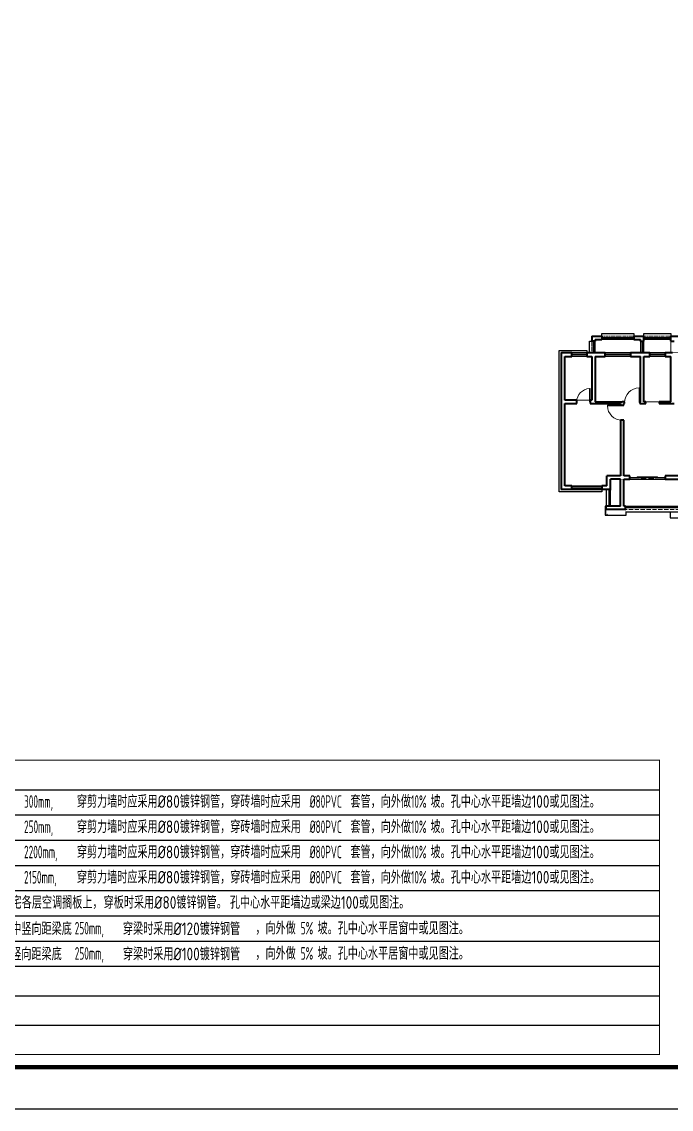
# Model space of a CAD drawing. Extents: x -518115 to 389031, y -231062 to 1628073.
# Drawn here: x 38405 to 53854, y 642457 to 668320 of the extents above; entities that cross this region are included whole.
import ezdxf

# ---------------------------------------------------------------- set-up
doc = ezdxf.new("R2010")
doc.units = 0
doc.header["$LTSCALE"] = 1000
doc.header["$MEASUREMENT"] = 0
doc.linetypes.add('DASH', pattern=[0.35, 0.25, -0.1])
for name, color, linetype in [('C-Sheet-图框', 101, 'Continuous'), ('PUB_TEXT', 4, 'Continuous'), ('图框', 140, 'Continuous'), ('看线', 251, 'Continuous')]:
    doc.layers.add(name, color=color, linetype=linetype)
for name, color, linetype, lineweight in [('WALL', 9, 'Continuous', 40), ('WINDOW', 144, 'Continuous', 15), ('平面-栏杆', 135, 'Continuous', 15), ('平面-看线', 45, 'Continuous', 15)]:
    doc.layers.add(name, color=color, linetype=linetype, lineweight=lineweight)
doc.layers.add('yichutu', color=7, linetype='Continuous', true_color=0xffffff, plot=False)
doc.styles.add('房间名称', font='TSSDENG', dxfattribs={"width": 0.8, "bigfont": 'HZTXT'})

# ---------------------------------------------------------------- blocks, each defined once
blk = doc.blocks.new('TK')
at = {"layer": '图框'}
blk.add_lwpolyline([(465375, 548714), (549475, 548714), (549475, 489314), (465375, 489314)], close=True, dxfattribs=at)
blk.add_lwpolyline([(465375, 548714), (549475, 548714), (549475, 489314), (465375, 489314)], close=True, dxfattribs=at)
at = {"layer": '图框', "const_width": 100}
blk.add_lwpolyline([(548475, 490314), (548475, 547714), (467875, 547714), (467875, 490314)], close=True, dxfattribs=at)
blk = doc.blocks.new('A$C78D13F63')
at = {"layer": 'C-Sheet-图框', "color": 0}
for p, q in [((31504, 6600), (52060, 6600)), ((31504, 6000), (52060, 6000)), ((31504, 5400), (52060, 5400)), ((31504, 4800), (52060, 4800)), ((31504, 4200), (52060, 4200)), ((31504, 3600), (52060, 3600)), ((31504, 3600), (52060, 3600)), ((31504, 3000), (52060, 3000)), ((31504, 2400), (52060, 2400)), ((31504, 1700), (52060, 1700)), ((31504, 1000), (52060, 1000))]:
    blk.add_line(p, q, dxfattribs=at)
at = {"layer": 'C-Sheet-图框', "color": 0, "const_width": 24}
blk.add_lwpolyline([(31504, 300), (31504, 7300), (52060, 7300), (52060, 300)], close=True, dxfattribs=at)
at = {"layer": 'PUB_TEXT', "color": 2, "style": '房间名称', "width": 0.56}
for s, p in [('300mm,', (36945, 6168)), ('250mm,', (36945, 5568)), ('2200mm,', (36945, 4968)), ('2150mm,', (36945, 4368)), ('250mm,', (38151, 3156)), ('250mm,', (38151, 2556))]:
    blk.add_text(s, height=300, dxfattribs=at).set_placement(p)
at = {"layer": 'PUB_TEXT', "style": '房间名称'}
for s, width, p in [('穿剪力墙时应采用%%C80镀锌钢管，穿砖墙时应采用', 0.8, (38202, 6168)), ('%%c80PVC', 0.56, (43741, 6168)), ('套管，向外做', 0.8, (44709, 6168)), ('10%%%', 0.56, (46149, 6168)), ('坡。孔中心水平距墙边100或见图注。', 0.8, (46613, 6168)), ('穿剪力墙时应采用%%C80镀锌钢管，穿砖墙时应采用', 0.8, (38202, 5568)), ('%%c80PVC', 0.56, (43741, 5568)), ('套管，向外做', 0.8, (44709, 5568)), ('10%%%', 0.56, (46149, 5568)), ('坡。孔中心水平距墙边100或见图注。', 0.8, (46613, 5568)), ('穿剪力墙时应采用%%C80镀锌钢管，穿砖墙时应采用', 0.8, (38202, 4968)), ('%%c80PVC', 0.56, (43741, 4968)), ('套管，向外做', 0.8, (44709, 4968)), ('10%%%', 0.56, (46149, 4968)), ('坡。孔中心水平距墙边100或见图注。', 0.8, (46613, 4968)), ('穿剪力墙时应采用%%C80镀锌钢管，穿砖墙时应采用', 0.8, (38202, 4368)), ('%%c80PVC', 0.56, (43741, 4368)), ('套管，向外做', 0.8, (44709, 4368)), ('10%%%', 0.56, (46149, 4368)), ('坡。孔中心水平距墙边100或见图注。', 0.8, (46613, 4368)), ('空调机预留孔，孔中心中心位于住宅各层空调搁板上，', 0.8, (33052, 3768)), ('穿板时采用%%C80镀锌钢管。', 0.8, (38840, 3768)), ('孔中心水平距墙边或梁边100或见图注。', 0.8, (41841, 3768)), ('燃气壁挂炉预留排气孔，穿梁，孔中竖向距梁底', 0.8, (33042, 3142)), ('穿梁时采用%%C120镀锌钢管', 0.8, (39298, 3142)), ('，向外做', 0.8, (42448, 3156)), ('5%%%', 0.56, (43526, 3156)), ('坡。孔中心水平居窗中或见图注。', 0.8, (43927, 3156)), ('卫生间排气扇排气孔，穿梁，孔中竖向距梁底', 0.8, (33042, 2542)), ('穿梁时采用%%C100镀锌钢管', 0.8, (39298, 2542)), ('，向外做', 0.8, (42448, 2556)), ('5%%%', 0.56, (43526, 2556)), ('坡。孔中心水平居窗中或见图注。', 0.8, (43927, 2556))]:
    blk.add_text(s, height=300, dxfattribs=dict(at, width=width)).set_placement(p)
blk = doc.blocks.new('yct-841-594-84100-59399.9999999999-100-1000.0')
at = {"layer": 'yichutu', "color": 7, "true_color": 0xffffff}
blk.add_lwpolyline([(0, 0), (0, 59400), (84100, 59400), (84100, 0)], close=True, dxfattribs=at)
blk = doc.blocks.new('A$C25D815C1')
at = {"color": 30, "const_width": 8}
blk.add_lwpolyline([(2800, -10910), (2800, -11210), (2900, -11210), (2900, -11160), (3950, -11160), (3950, -10910)], dxfattribs=at)
at = {"layer": 'WALL', "color": 7}
for p, q in [((1950, -610), (2550, -610)), ((1950, -610), (1950, -910)), ((2550, -610), (2550, -810)), ((4450, -610), (5050, -610)), ((4450, -610), (4450, -810)), ((5050, -910), (5050, -610)), ((6650, -910), (6650, -610)), ((6650, -610), (7250, -610)), ((2150, -910), (1950, -910)), ((2150, -810), (2550, -810)), ((2150, -810), (2150, -910)), ((4450, -810), (4850, -810)), ((4850, -910), (4850, -810)), ((4850, -910), (5050, -910)), ((6650, -910), (6850, -910)), ((150, -4510), (150, -1610)), ((750, -1610), (150, -1610)), ((350, -4410), (350, -1810)), ((350, -1810), (750, -1810)), ((750, -1810), (750, -1610)), ((2050, -1610), (1650, -1610)), ((1650, -1610), (1650, -1810)), ((1650, -1810), (1950, -1810)), ((1950, -1810), (1950, -4410)), ((2750, -1610), (2050, -1610)), ((2150, -1810), (2150, -4510)), ((2150, -1810), (2750, -1810)), ((2750, -1810), (2750, -1610)), ((4950, -1610), (4250, -1610)), ((4250, -1610), (4250, -1810)), ((4250, -1810), (4850, -1810)), ((4850, -4510), (4850, -1810)), ((5400, -1610), (4950, -1610)), ((5050, -4510), (5050, -1810)), ((5050, -1810), (5400, -1810)), ((5400, -1810), (5400, -1610)), ((6750, -1610), (6300, -1610)), ((6300, -1610), (6300, -1810)), ((6300, -1810), (6650, -1810)), ((6650, -4510), (6650, -1810)), ((150, -9710), (150, -4510)), ((1050, -4410), (350, -4410)), ((1050, -4610), (1050, -4410)), ((1950, -4410), (1850, -4410)), ((1850, -4410), (1850, -4610)), ((2150, -4510), (3750, -4510)), ((3900, -4510), (3750, -4510)), ((3900, -4610), (3900, -4510)), ((4850, -4510), (4800, -4510)), ((4800, -4510), (4800, -4610)), ((5150, -4510), (5050, -4510)), ((5150, -4610), (5150, -4510)), ((6650, -4510), (5950, -4510)), ((5950, -4510), (5950, -4610)), ((350, -9510), (350, -4610)), ((350, -4610), (1050, -4610)), ((1850, -4610), (2050, -4610)), ((2050, -4610), (3650, -4610)), ((3650, -4610), (3650, -4710)), ((3650, -4710), (3850, -4710)), ((3850, -4710), (3850, -4610)), ((3850, -4610), (3900, -4610)), ((4800, -4610), (4950, -4610)), ((4950, -4610), (5150, -4610)), ((5950, -4610), (6850, -4610)), ((3850, -5610), (3650, -5610)), ((3650, -5610), (3650, -8910)), ((3850, -8910), (3850, -5610)), ((2850, -9510), (2850, -8910)), ((3650, -8910), (2850, -8910)), ((4200, -8910), (3850, -8910)), ((4200, -9110), (4200, -8910)), ((7100, -8910), (6300, -8910)), ((6300, -8910), (6300, -9110)), ((750, -9510), (350, -9510)), ((750, -9710), (750, -9510)), ((2850, -9510), (2550, -9510)), ((2550, -9510), (2550, -9710)), ((3050, -9710), (3050, -9110)), ((3650, -9110), (3050, -9110)), ((3650, -10710), (3650, -9110)), ((3850, -10710), (3850, -9110)), ((3850, -9110), (4200, -9110)), ((6300, -9110), (7100, -9110)), ((150, -9710), (750, -9710)), ((2550, -9710), (3050, -9710)), ((3650, -10710), (2800, -10710)), ((2800, -10910), (2800, -10710)), ((3750, -10910), (2800, -10910)), ((3950, -10910), (3750, -10910)), ((3950, -10710), (3850, -10710)), ((3950, -10910), (3950, -10710))]:
    blk.add_line(p, q, dxfattribs=at)
at = {"layer": 'WINDOW', "extrusion": (0, 0, -1)}
for p, q in [((750, -1610), (750, -1810)), ((1650, -1610), (750, -1610)), ((750, -1677), (1650, -1677)), ((750, -1744), (1650, -1744)), ((1650, -1810), (750, -1810)), ((1650, -1810), (1650, -1610)), ((5400, -1610), (5400, -1810)), ((6300, -1610), (5400, -1610)), ((5400, -1677), (6300, -1677)), ((5400, -1744), (6300, -1744)), ((6300, -1810), (5400, -1810)), ((6300, -1810), (6300, -1610)), ((3050, -9710), (2950, -9710)), ((2950, -9710), (2950, -10710)), ((2983, -10710), (2983, -9710)), ((3017, -9710), (2983, -9774)), ((3017, -9778), (2983, -9842)), ((3017, -9846), (2983, -9910)), ((3017, -9914), (2983, -9978)), ((3017, -9982), (2983, -10046)), ((3017, -10050), (2983, -10114)), ((3017, -10118), (2983, -10182)), ((3017, -10186), (2983, -10250)), ((3017, -10254), (2983, -10318)), ((3017, -10322), (2983, -10386)), ((3017, -10710), (3017, -9710)), ((3050, -9710), (3050, -10710)), ((2950, -10710), (3050, -10710)), ((3017, -10390), (2983, -10454)), ((3017, -10458), (2983, -10522)), ((3017, -10526), (2983, -10590)), ((3017, -10594), (2983, -10658)), ((3017, -10662), (2992, -10710))]:
    blk.add_line(p, q, dxfattribs=at)
at = {"layer": 'WINDOW'}
for p, q in [((2750, -1810), (2750, -1610)), ((2750, -1610), (4250, -1610)), ((4250, -1677), (2750, -1677)), ((4250, -1744), (2750, -1744)), ((2750, -1810), (4250, -1810)), ((4250, -1610), (4250, -1810)), ((1810, -3730), (1850, -3730)), ((1810, -4510), (1810, -3730)), ((1850, -4510), (1850, -3730)), ((4755, -3683), (4800, -3683)), ((4755, -4560), (4755, -3683)), ((4800, -4560), (4800, -3683)), ((1050, -4410), (1850, -4410)), ((1850, -4510), (1810, -4510)), ((5150, -4510), (5150, -4610)), ((5150, -4510, 800), (5950, -4510, 800)), ((5950, -4610), (5950, -4510)), ((2873, -4755), (2873, -4710)), ((3750, -4710), (2873, -4710)), ((3750, -4755), (2873, -4755)), ((3750, -4710), (3750, -4755)), ((4800, -4560), (4755, -4560)), ((4200, -9010), (4200, -9049)), ((4200, -9038), (4200, -9010)), ((4200, -9010), (4791, -9010)), ((4791, -9038), (4200, -9038)), ((4646, -9010), (4646, -8980)), ((4646, -8980), (5250, -8980)), ((5250, -9010), (4646, -9010)), ((4791, -9010), (4791, -9038)), ((4860, -9048), (5172, -9048)), ((5172, -9048), (5036, -9062)), ((5036, -9062), (5036, -9048)), ((5250, -8980), (5250, -9010)), ((5854, -8980), (5250, -8980)), ((5250, -9010), (5854, -9010)), ((5640, -9048), (5328, -9048)), ((5328, -9048), (5464, -9062)), ((5464, -9062), (5464, -9048)), ((5709, -9010), (5709, -9038)), ((6300, -9010), (5709, -9010)), ((5709, -9038), (6300, -9038)), ((5854, -9010), (5854, -8980)), ((6300, -9038), (6300, -9010)), ((750, -9710), (750, -9510)), ((750, -9510), (2550, -9510)), ((2550, -9577), (750, -9577)), ((2550, -9644), (750, -9644)), ((2550, -9510), (2550, -9710)), ((6300, -9110), (4200, -9110)), ((750, -9710), (2550, -9710))]:
    blk.add_line(p, q, dxfattribs=at)
for centre, radius, start, end in [((1830, -4510), 780, 91.46928, 180), ((4777, -4560), 878, 91.46928, 180), ((3750, -4733), 878, 181.46928, 270)]:
    blk.add_arc(centre, radius, start, end, dxfattribs=at)
at = {"layer": '平面-栏杆'}
for points in [[(2020, -910), (2020, -1610)], [(2080, -910), (2080, -1610)], [(4450, -680), (2550, -680)], [(4450, -740), (2550, -740)], [(4920, -910), (4920, -1610)], [(4980, -910), (4980, -1610)], [(6650, -680), (5050, -680)], [(6650, -740), (5050, -740)], [(8600, -10760), (3950, -10760)], [(8600, -10810), (3950, -10810)]]:
    blk.add_lwpolyline(points, dxfattribs=at)
at = {"layer": '平面-看线', "linetype": 'DASH', "ltscale": 0.3}
blk.add_line((1950, -1610), (1950, -910), dxfattribs=at)
at = {"layer": '平面-看线'}
for p, q in [((4850, -1610), (4850, -910)), ((6650, -1610), (6650, -910))]:
    blk.add_line(p, q, dxfattribs=at)
at = {"layer": '平面-看线', "linetype": 'DASH', "ltscale": 0.3}
for points in [[(2550, -610), (4450, -610)], [(6650, -610), (5050, -610)]]:
    blk.add_lwpolyline(points, dxfattribs=at)
at = {"layer": '平面-看线'}
for points in [[(2150, -910), (2150, -1610)], [(2550, -810), (4450, -810)], [(6650, -810), (5050, -810)], [(5050, -910), (5050, -1610)], [(8600, -10710), (3950, -10710)]]:
    blk.add_lwpolyline(points, dxfattribs=at)
at = {"layer": '平面-看线', "linetype": 'DASH'}
blk.add_lwpolyline([(8600, -10910), (3950, -10910)], dxfattribs=at)
at = {"layer": '看线', "color": 202, "ltscale": 0.5}
for points in [[(2550, -610), (2550, -460), (4450, -460), (4450, -610)], [(5050, -610), (5050, -460), (6650, -460), (6650, -610)], [(1800, -1610), (1800, -910), (1950, -910)], [(2800, -9710), (2800, -10710)], [(4000, -11060), (8600, -11060)], [(6600, -11060), (6600, -11410), (8600, -11410), (8600, -11060)]]:
    blk.add_lwpolyline(points, dxfattribs=at)
at = {"layer": '看线', "color": 201}
for points in [[(2550, -9710), (2550, -9860), (0, -9860), (0, -1460), (1650, -1460), (1650, -1610)], [(2800, -10710), (2750, -10710), (2750, -11260), (4000, -11260), (4000, -11060)]]:
    blk.add_lwpolyline(points, dxfattribs=at)
blk = doc.blocks.new('A$C0281008A')
at = {"color": 5, "linetype": 'DASH', "ltscale": 0.4, "const_width": 15}
blk.add_lwpolyline([(9800, -3176), (10936, -3176), (10936, -2936), (13464, -2936), (13464, -3416), (13764, -3416), (13764, -3656), (15836, -3656), (15836, -3416), (16136, -3416), (16136, -2936), (18664, -2936), (18664, -3176), (19856, -3176), (19856, 96), (16576, 96), (16576, 816), (15736, 816), (15736, 1544), (16240, 1544), (16240, 1480), (16480, 1480), (16480, 1800), (16416, 1800), (16416, 2360), (16480, 2360), (16480, 2680), (16440, 2680), (16440, 2720), (16160, 2720), (16160, 2680), (16120, 2680), (16120, 2656), (14040, 2656), (14040, 2680), (14000, 2680), (14000, 2720), (13720, 2720), (13720, 2680), (13680, 2680), (13680, 2360), (13744, 2360), (13744, 1640), (13680, 1640), (13680, 1360), (13864, 1360), (13864, 816), (13024, 816), (13024, 96), (6576, 96), (6576, 816), (5736, 816), (5736, 1360), (5920, 1360), (5920, 1640), (5856, 1640), (5856, 2360), (5920, 2360), (5920, 2680), (5880, 2680), (5880, 2720), (5600, 2720), (5600, 2680), (5560, 2680), (5560, 2656), (3480, 2656), (3480, 2680), (3440, 2680), (3440, 2720), (3160, 2720), (3160, 2680), (3120, 2680), (3120, 2360), (3184, 2360), (3184, 1800), (3120, 1800), (3120, 1480), (3360, 1480), (3360, 1544), (3864, 1544), (3864, 816), (3024, 816), (3024, 96), (-256, 96), (-256, -3176), (936, -3176), (936, -2936), (3464, -2936), (3464, -3416), (3764, -3416), (3764, -3656), (5836, -3656), (5836, -3416), (6136, -3416), (6136, -2936), (8664, -2936), (8664, -3176), (9800, -3176)], dxfattribs=at)

msp = doc.modelspace()

# ---------------------------------------------------------------- block references
for name, p in [('TK', (-466360.9, 153143.3)), ('A$C0281008A', (51485.2, 660362.1))]:
    msp.add_blockref(name, p)
at = {"xscale": 0.4, "yscale": 0.4, "zscale": 0.4}
msp.add_blockref('A$C25D815C1', (51185.1, 661086.3), dxfattribs=at)

# ---------------------------------------------------------------- next in the draw order: block references
msp.add_blockref('A$C78D13F63', (1514.1, 643457))

# ---------------------------------------------------------------- next in the draw order: block references
at = {"layer": 'yichutu'}
msp.add_blockref('yct-841-594-84100-59399.9999999999-100-1000.0', (-985.9, 642457), dxfattribs=at)

doc.saveas('drawing.dxf')
